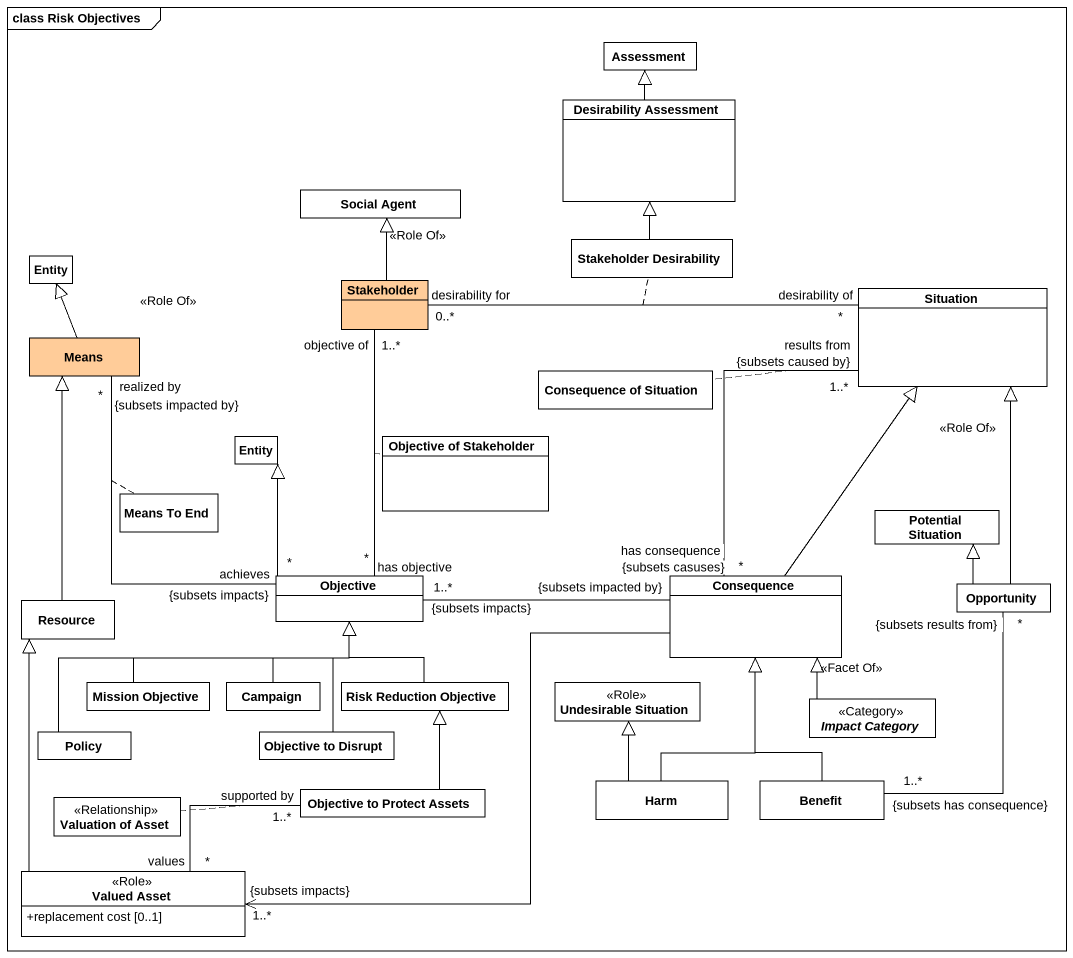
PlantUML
@startuml
mainframe class Risk Objectives
hide circle
hide empty members
skinparam classAttributeIconSize 0
class Assessment
class "Desirability Assessment" as Desirability_Assessment
class "Social Agent" as Social_Agent
class "Entity" as Entity_
class "Stakeholder Desirability" as Stakeholder_Desirability
class Stakeholder #FFCC99
class Situation
class Means #FFCC99
class "Consequence of Situation" as Consequence_of_Situation
class "Entity" as Entity__2
class "Objective of Stakeholder" as Objective_of_Stakeholder
class "Means To End" as Means_To_End
class "Potential Situation" as Potential_Situation
class Objective
class Consequence
class Opportunity
class Resource
class "Mission Objective" as Mission_Objective
class Campaign
class "Risk Reduction Objective" as Risk_Reduction_Objective
class "Undesirable Situation" as Undesirable_Situation <<Role>>
class Policy
class "Objective to Disrupt" as Objective_to_Disrupt
abstract class "Impact Category" as Impact_Category <<Category>>
class "Valuation of Asset" as Valuation_of_Asset <<Relationship>>
class "Objective to Protect Assets" as Objective_to_Protect_Assets
class Harm
class Benefit
class "Valued Asset" as Valued_Asset <<Role>> {
  +replacement cost [0..1]
}
Desirability_Assessment -up-|> Assessment
Stakeholder_Desirability -up-|> Desirability_Assessment
Stakeholder -up-|> Social_Agent : <<Role Of>>
Stakeholder "desirability for\n0..*" -right- "desirability of\n*" Situation
(Stakeholder, Situation) .. Stakeholder_Desirability
Stakeholder "objective of\n1..*" -- "has objective\n*" Objective
(Stakeholder, Objective) .. Objective_of_Stakeholder
Situation "results from\n1..*\n{subsets caused by}" -- "has consequence\n*\n{subsets casuses}" Consequence
(Situation, Consequence) .. Consequence_of_Situation
Means -up-|> Entity_ : <<Role Of>>
Means "realized by\n*\n{subsets impacted by}" -- "achieves\n*\n{subsets impacts}" Objective
(Means, Objective) .. Means_To_End
Objective -up-|> Entity__2
Consequence -up-|> Situation
Consequence "{subsets impacted by}" -left- "1..*\n{subsets impacts}" Objective
Consequence -left-> "1..*\n{subsets impacts}" Valued_Asset
Opportunity -up-|> Situation : <<Role Of>>
Opportunity -up-|> Potential_Situation
Opportunity "*\n{subsets results from}" -- "1..*\n{subsets has consequence}" Benefit
Resource -up-|> Means
Mission_Objective -right-|> Objective
Campaign -up-|> Objective
Risk_Reduction_Objective -up-|> Objective
Policy -right-|> Objective
Objective_to_Disrupt -up-|> Objective
Impact_Category -up-|> Consequence : <<Facet Of>>
Objective_to_Protect_Assets -up-|> Risk_Reduction_Objective
Objective_to_Protect_Assets "supported by\n1..*" -left- "values\n*" Valued_Asset
(Objective_to_Protect_Assets, Valued_Asset) .. Valuation_of_Asset
Harm -up-|> Consequence
Harm -up-|> Undesirable_Situation
Benefit -up-|> Consequence
Valued_Asset -up-|> Resource
@enduml
